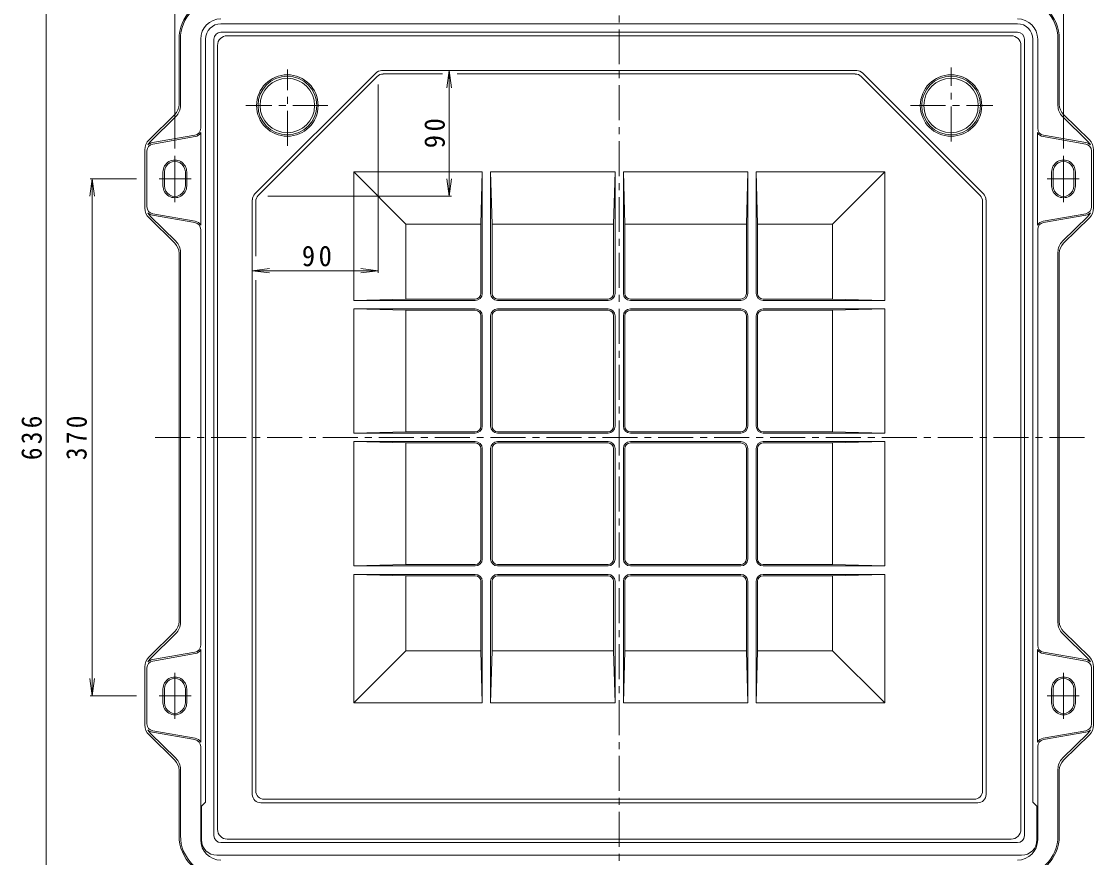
# Model space of a CAD drawing. Units: millimetres, scale not verified. Extents: x -960 to 890, y -688 to 698.
# Drawn here: x -796 to -28, y -384 to 215 of the extents above; entities that cross this region are included whole.
import ezdxf

# ---------------------------------------------------------------- set-up
doc = ezdxf.new("R2010")
doc.units = ezdxf.units.MM
doc.header["$LTSCALE"] = 5
doc.linetypes.add('CHAIN1', pattern=[8, 5, -1, 1, -1])
doc.linetypes.add('CHAIN2', pattern=[12, 9, -1, 1, -1])
for name, color, linetype, lineweight in [('0-0_通り芯', 3, 'Continuous', 9), ('0-1_躯体', 2, 'Continuous', 9), ('0-2_仕上', 7, 'Continuous', 9), ('0-4_その他', 7, 'Continuous', 9)]:
    doc.layers.add(name, color=color, linetype=linetype, lineweight=lineweight)
doc.styles.add('ＭＳ ゴシック', font='')
doc.styles.get('ＭＳ ゴシック').set_extended_font_data('MS Gothic')

msp = doc.modelspace()

# ---------------------------------------------------------------- linework, layer by layer
at = {"layer": '0-0_通り芯'}
for p, q in [((-87.491, 204.557), (-648.491, 204.557)), ((-655.491, -363.443), (-655.491, 197.557)), ((-80.49, -363.443), (-80.49, 197.557)), ((-542.248, 177.8), (-628.733, 91.314)), ((-197.976, 179.657), (-538.005, 179.657)), ((-536.906, 177.157), (-494.374, 177.157)), ((-484.013, 177.157), (-199.075, 177.157)), ((-193.734, 177.8), (-107.248, 91.314)), ((-541.149, 175.363), (-626.297, 90.215)), ((-194.832, 175.363), (-109.685, 90.215)), ((-520.67, 69.736), (-557.991, 107.057)), ((-557.991, 107.057), (-465.991, 107.057)), ((-557.991, 15.057), (-557.991, 107.057)), ((-465.991, 20.057), (-465.991, 107.057)), ((-458.991, 69.736), (-459.991, 107.057)), ((-459.991, 20.057), (-459.991, 107.057)), ((-459.991, 107.057), (-370.991, 107.057)), ((-371.991, 69.736), (-370.991, 107.057)), ((-370.991, 20.057), (-370.991, 107.057)), ((-363.991, 69.736), (-364.991, 107.057)), ((-364.991, 20.057), (-364.991, 107.057)), ((-364.991, 107.057), (-275.991, 107.057)), ((-276.991, 69.736), (-275.991, 107.057)), ((-275.991, 20.057), (-275.991, 107.057)), ((-269.991, 20.057), (-269.991, 107.057)), ((-269.991, 107.057), (-177.991, 107.057)), ((-215.311, 69.736), (-177.991, 107.057)), ((-177.991, 15.057), (-177.991, 107.057)), ((-630.554, 87.075), (-630.554, -338.473)), ((-628.054, 85.973), (-628.054, 46.801)), ((-107.927, 85.973), (-107.927, -335.973)), ((-105.427, 87.075), (-105.427, -338.443)), ((-520.67, 16.057), (-520.67, 69.736)), ((-466.991, 20.057), (-466.991, 69.736)), ((-371.991, 69.736), (-458.991, 69.736)), ((-458.991, 20.057), (-458.991, 69.736)), ((-371.991, 20.057), (-371.991, 69.736)), ((-363.991, 69.736), (-276.991, 69.736)), ((-363.991, 20.057), (-363.991, 69.736)), ((-276.991, 20.057), (-276.991, 69.736)), ((-268.991, 20.057), (-268.991, 69.736)), ((-215.311, 16.057), (-215.311, 69.736)), ((-628.054, 29.613), (-628.054, -335.943)), ((-520.67, 16.057), (-557.991, 15.057)), ((-470.991, 16.057), (-520.67, 16.057)), ((-454.991, 16.057), (-375.991, 16.057)), ((-280.991, 16.057), (-359.991, 16.057)), ((-264.991, 16.057), (-215.311, 16.057)), ((-215.311, 16.057), (-177.991, 15.057)), ((-470.991, 15.057), (-557.991, 15.057)), ((-557.991, 9.057), (-520.67, 8.057)), ((-470.991, 9.057), (-557.991, 9.057)), ((-557.991, -79.943), (-557.991, 9.057)), ((-520.67, -78.943), (-520.67, 8.057)), ((-470.991, 8.057), (-520.67, 8.057)), ((-375.991, 15.057), (-454.991, 15.057)), ((-375.991, 9.057), (-454.991, 9.057)), ((-454.991, 8.057), (-375.991, 8.057)), ((-359.991, 15.057), (-280.991, 15.057)), ((-359.991, 9.057), (-280.991, 9.057)), ((-280.991, 8.057), (-359.991, 8.057)), ((-264.991, 15.057), (-177.991, 15.057)), ((-264.991, 9.057), (-177.991, 9.057)), ((-264.991, 8.057), (-215.311, 8.057)), ((-177.991, 9.057), (-215.311, 8.057)), ((-215.311, -78.943), (-215.311, 8.057)), ((-177.991, -79.943), (-177.991, 9.057)), ((-466.991, 4.057), (-466.991, -74.943)), ((-465.991, -74.943), (-465.991, 4.057)), ((-459.991, -74.943), (-459.991, 4.057)), ((-458.991, 4.057), (-458.991, -74.943)), ((-371.991, 4.057), (-371.991, -74.943)), ((-370.991, 4.057), (-370.991, -74.943)), ((-364.991, 4.057), (-364.991, -74.943)), ((-363.991, 4.057), (-363.991, -74.943)), ((-276.991, 4.057), (-276.991, -74.943)), ((-275.991, -74.943), (-275.991, 4.057)), ((-269.991, -74.943), (-269.991, 4.057)), ((-268.991, 4.057), (-268.991, -74.943)), ((-520.67, -78.943), (-557.991, -79.943)), ((-470.991, -79.943), (-557.991, -79.943)), ((-470.991, -78.943), (-520.67, -78.943)), ((-375.991, -78.943), (-454.991, -78.943)), ((-375.991, -79.943), (-454.991, -79.943)), ((-359.991, -78.943), (-280.991, -78.943)), ((-359.991, -79.943), (-280.991, -79.943)), ((-264.991, -78.943), (-215.311, -78.943)), ((-264.991, -79.943), (-177.991, -79.943)), ((-215.311, -78.943), (-177.991, -79.943)), ((-520.67, -86.943), (-557.991, -85.943)), ((-470.991, -85.943), (-557.991, -85.943)), ((-557.991, -85.943), (-557.991, -174.943)), ((-520.67, -86.943), (-520.67, -173.943)), ((-470.991, -86.943), (-520.67, -86.943)), ((-466.991, -169.943), (-466.991, -90.943)), ((-465.991, -90.943), (-465.991, -169.943)), ((-459.991, -90.943), (-459.991, -169.943)), ((-458.991, -169.943), (-458.991, -90.943)), ((-375.991, -85.943), (-454.991, -85.943)), ((-375.991, -86.943), (-454.991, -86.943)), ((-371.991, -169.943), (-371.991, -90.943)), ((-370.991, -169.943), (-370.991, -90.943)), ((-364.991, -169.943), (-364.991, -90.943)), ((-363.991, -169.943), (-363.991, -90.943)), ((-359.991, -85.943), (-280.991, -85.943)), ((-359.991, -86.943), (-280.991, -86.943)), ((-276.991, -169.943), (-276.991, -90.943)), ((-275.991, -90.943), (-275.991, -169.943)), ((-269.991, -90.943), (-269.991, -169.943)), ((-268.991, -169.943), (-268.991, -90.943)), ((-264.991, -85.943), (-177.991, -85.943)), ((-264.991, -86.943), (-215.311, -86.943)), ((-215.311, -86.943), (-177.991, -85.943)), ((-215.311, -86.943), (-215.311, -173.943)), ((-177.991, -85.943), (-177.991, -174.943)), ((-557.991, -174.943), (-520.67, -173.943)), ((-470.991, -174.943), (-557.991, -174.943)), ((-470.991, -173.943), (-520.67, -173.943)), ((-454.991, -173.943), (-375.991, -173.943)), ((-375.991, -174.943), (-454.991, -174.943)), ((-280.991, -173.943), (-359.991, -173.943)), ((-359.991, -174.943), (-280.991, -174.943)), ((-264.991, -173.943), (-215.311, -173.943)), ((-264.991, -174.943), (-177.991, -174.943)), ((-177.991, -174.943), (-215.311, -173.943)), ((-520.67, -181.943), (-557.991, -180.943)), ((-470.991, -180.943), (-557.991, -180.943)), ((-557.991, -180.943), (-557.991, -272.943)), ((-520.67, -181.943), (-520.67, -235.622)), ((-470.991, -181.943), (-520.67, -181.943)), ((-375.991, -180.943), (-454.991, -180.943)), ((-454.991, -181.943), (-375.991, -181.943)), ((-359.991, -180.943), (-280.991, -180.943)), ((-280.991, -181.943), (-359.991, -181.943)), ((-264.991, -180.943), (-177.991, -180.943)), ((-264.991, -181.943), (-215.311, -181.943)), ((-215.311, -181.943), (-177.991, -180.943)), ((-215.311, -181.943), (-215.311, -235.622)), ((-177.991, -180.943), (-177.991, -272.943)), ((-466.991, -185.943), (-466.991, -235.622)), ((-465.991, -185.943), (-465.991, -272.943)), ((-459.991, -185.943), (-459.991, -272.943)), ((-458.991, -185.943), (-458.991, -235.622)), ((-371.991, -185.943), (-371.991, -235.622)), ((-370.991, -185.943), (-370.991, -272.943)), ((-364.991, -185.943), (-364.991, -272.943)), ((-363.991, -185.943), (-363.991, -235.622)), ((-276.991, -185.943), (-276.991, -235.622)), ((-275.991, -185.943), (-275.991, -272.943)), ((-269.991, -185.943), (-269.991, -272.943)), ((-268.991, -185.943), (-268.991, -235.622)), ((-520.67, -235.622), (-557.991, -272.943)), ((-458.991, -235.622), (-459.991, -272.943)), ((-371.991, -235.622), (-458.991, -235.622)), ((-371.991, -235.622), (-370.991, -272.943)), ((-363.991, -235.622), (-364.991, -272.943)), ((-363.991, -235.622), (-276.991, -235.622)), ((-276.991, -235.622), (-275.991, -272.943)), ((-269.991, -272.943), (-268.991, -235.622)), ((-268.991, -235.622), (-215.311, -235.622)), ((-215.311, -235.622), (-177.991, -272.943)), ((-557.991, -272.943), (-465.991, -272.943)), ((-459.991, -272.943), (-370.991, -272.943)), ((-364.991, -272.943), (-275.991, -272.943)), ((-269.991, -272.943), (-177.991, -272.943)), ((-111.427, -344.443), (-624.554, -344.443)), ((-113.927, -341.943), (-622.054, -341.943)), ((-648.491, -370.443), (-87.491, -370.443))]:
    msp.add_line(p, q, dxfattribs=at)
at = {"layer": '0-0_通り芯', "linetype": 'CHAIN1'}
for p, q in [((-605.491, 125.666), (-605.491, 180.259)), ((-130.491, 128.761), (-130.491, 181.676)), ((-576.501, 154.557), (-635.3, 154.557)), ((-159.48, 154.557), (-100.681, 154.557))]:
    msp.add_line(p, q, dxfattribs=at)
at = {"layer": '0-0_通り芯'}
for points in [[(-465.991, 107.057), (-466.991, 69.736), (-520.67, 69.736)], [(-269.991, 107.057), (-268.991, 69.736), (-215.311, 69.736)], [(-465.991, -272.943), (-466.991, -235.622), (-520.67, -235.622)]]:
    msp.add_lwpolyline(points, dxfattribs=at)
for centre, radius in [((-605.491, 154.557), 22), ((-130.491, 154.557), 22), ((-605.491, 154.557), 21), ((-605.491, 154.557), 19.5), ((-130.491, 154.557), 21), ((-130.491, 154.557), 19.5)]:
    msp.add_circle(centre, radius, dxfattribs=at)
for centre, radius, start, end in [((-648.491, 197.557), 7, 90, 180), ((-87.491, 197.557), 7, 0, 90), ((-538.005, 173.557), 6, 90, 134.99966), ((-536.906, 171.12), 6, 90, 134.99966), ((-199.075, 171.12), 6, 45.00034, 90), ((-197.976, 173.557), 6, 45.00034, 90), ((-624.491, 87.072), 6, 135.00067, 180), ((-622.054, 85.973), 6, 135.00067, 180), ((-113.927, 85.973), 6, 0, 44.99933), ((-111.49, 87.072), 6, 0, 44.99933), ((-470.991, 20.057), 4, 270, 0), ((-470.991, 20.057), 5, 270, 0), ((-454.991, 20.057), 5, 180, 270), ((-454.991, 20.057), 4, 180, 270), ((-375.991, 20.057), 4, 270, 0), ((-375.991, 20.057), 5, 270, 0), ((-359.991, 20.057), 5, 180, 270), ((-359.991, 20.057), 4, 180, 270), ((-280.991, 20.057), 4, 270, 0), ((-280.991, 20.057), 5, 270, 0), ((-264.991, 20.057), 5, 180, 270), ((-264.991, 20.057), 4, 180, 270), ((-470.991, 4.057), 5, 0, 90), ((-470.991, 4.057), 4, 0, 90), ((-454.991, 4.057), 5, 90, 180), ((-454.991, 4.057), 4, 90, 180), ((-375.991, 4.057), 5, 0, 90), ((-375.991, 4.057), 4, 0, 90), ((-359.991, 4.057), 5, 90, 180), ((-359.991, 4.057), 4, 90, 180), ((-280.991, 4.057), 5, 0, 90), ((-280.991, 4.057), 4, 0, 90), ((-264.991, 4.057), 5, 90, 180), ((-264.991, 4.057), 4, 90, 180), ((-470.991, -74.943), 4, 270, 0), ((-470.991, -74.943), 5, 270, 0), ((-454.991, -74.943), 5, 180, 270), ((-454.991, -74.943), 4, 180, 270), ((-375.991, -74.943), 4, 270, 0), ((-375.991, -74.943), 5, 270, 0), ((-359.991, -74.943), 5, 180, 270), ((-359.991, -74.943), 4, 180, 270), ((-280.991, -74.943), 4, 270, 0), ((-280.991, -74.943), 5, 270, 0), ((-264.991, -74.943), 5, 180, 270), ((-264.991, -74.943), 4, 180, 270), ((-470.991, -90.943), 5, 0, 90), ((-470.991, -90.943), 4, 0, 90), ((-454.991, -90.943), 5, 90, 180), ((-454.991, -90.943), 4, 90, 180), ((-375.991, -90.943), 5, 0, 90), ((-375.991, -90.943), 4, 0, 90), ((-359.991, -90.943), 5, 90, 180), ((-359.991, -90.943), 4, 90, 180), ((-280.991, -90.943), 5, 0, 90), ((-280.991, -90.943), 4, 0, 90), ((-264.991, -90.943), 5, 90, 180), ((-264.991, -90.943), 4, 90, 180), ((-470.991, -169.943), 4, 270, 0), ((-470.991, -169.943), 5, 270, 0), ((-454.991, -169.943), 5, 180, 270), ((-454.991, -169.943), 4, 180, 270), ((-375.991, -169.943), 4, 270, 0), ((-375.991, -169.943), 5, 270, 0), ((-359.991, -169.943), 5, 180, 270), ((-359.991, -169.943), 4, 180, 270), ((-280.991, -169.943), 4, 270, 0), ((-280.991, -169.943), 5, 270, 0), ((-264.991, -169.943), 5, 180, 270), ((-264.991, -169.943), 4, 180, 270), ((-470.991, -185.943), 5, 0, 90), ((-470.991, -185.943), 4, 0, 90), ((-454.991, -185.943), 5, 90, 180), ((-454.991, -185.943), 4, 90, 180), ((-375.991, -185.943), 5, 0, 90), ((-375.991, -185.943), 4, 0, 90), ((-359.991, -185.943), 5, 90, 180), ((-359.991, -185.943), 4, 90, 180), ((-280.991, -185.943), 5, 0, 90), ((-280.991, -185.943), 4, 0, 90), ((-264.991, -185.943), 5, 90, 180), ((-264.991, -185.943), 4, 90, 180), ((-622.054, -335.943), 6, 180, 270), ((-113.927, -335.943), 6, 270, 359.71499), ((-624.554, -338.443), 6, 180.28501, 270), ((-111.427, -338.443), 6, 270, 0), ((-648.491, -363.443), 7, 180, 270), ((-87.491, -363.443), 7, 270, 0)]:
    msp.add_arc(centre, radius, start, end, dxfattribs=at)
at = {"layer": '0-1_躯体'}
for p, q in [((-82.991, 213.057), (-652.991, 213.057)), ((-682.991, 155.26), (-682.991, 202.057)), ((-681.991, 154.56), (-681.991, 202.057)), ((-667.491, 138.258), (-667.491, 202.057)), ((-663.991, -343.943), (-663.991, 202.057)), ((-657.991, -367.943), (-657.991, 202.057)), ((-82.991, 207.057), (-652.991, 207.057)), ((-77.99, -367.943), (-77.99, 202.057)), ((-68.49, 138.258), (-68.49, 202.057)), ((-53.99, 154.56), (-53.99, 202.057)), ((-52.99, 155.26), (-52.99, 202.057)), ((-704.488, 129.998), (-685.993, 148.116)), ((-703.439, 128.927), (-685.293, 146.702)), ((-32.543, 128.927), (-50.688, 146.702)), ((-31.493, 129.998), (-49.988, 148.116)), ((-702.025, 128.013), (-671.629, 133.333)), ((-701.852, 127.028), (-671.456, 132.348)), ((-667.352, 68.954), (-667.352, 135.16)), ((-68.629, 68.954), (-68.629, 135.16)), ((-34.129, 127.028), (-64.525, 132.348)), ((-33.956, 128.013), (-64.352, 133.333)), ((-707.49, 81.26), (-707.49, 122.854)), ((-28.491, 81.26), (-28.491, 122.854)), ((-705.991, 82.011), (-705.991, 122.103)), ((-29.991, 82.011), (-29.991, 122.103)), ((-694.49, 97.057), (-694.49, 107.057)), ((-693.49, 97.057), (-693.49, 107.057)), ((-678.491, 97.057), (-678.491, 107.057)), ((-677.491, 97.057), (-677.491, 107.057)), ((-58.491, 97.057), (-58.491, 107.057)), ((-57.491, 97.057), (-57.491, 107.057)), ((-42.491, 97.057), (-42.491, 107.057)), ((-41.491, 97.057), (-41.491, 107.057)), ((-701.852, 77.085), (-671.456, 71.766)), ((-34.129, 77.085), (-64.525, 71.766)), ((-704.488, 74.116), (-685.993, 55.998)), ((-703.439, 75.188), (-685.293, 57.412)), ((-702.025, 76.1), (-671.629, 70.781)), ((-33.956, 76.1), (-64.352, 70.781)), ((-32.543, 75.188), (-50.688, 57.412)), ((-31.493, 74.116), (-49.988, 55.998)), ((-667.491, -231.742), (-667.491, 65.856)), ((-68.49, -231.742), (-68.49, 65.856)), ((-682.991, -214.74), (-682.991, 48.854)), ((-681.991, -215.44), (-681.991, 49.554)), ((-53.99, -215.44), (-53.99, 49.554)), ((-52.99, -214.74), (-52.99, 48.854)), ((-704.488, -240.002), (-685.993, -221.884)), ((-31.493, -240.002), (-49.988, -221.884)), ((-703.439, -241.074), (-685.293, -223.298)), ((-32.543, -241.074), (-50.688, -223.298)), ((-702.025, -241.986), (-671.629, -236.667)), ((-701.852, -242.971), (-671.456, -237.652)), ((-667.352, -234.84), (-667.352, -301.046)), ((-68.629, -234.84), (-68.629, -301.046)), ((-34.129, -242.971), (-64.525, -237.652)), ((-33.956, -241.986), (-64.352, -236.667)), ((-707.49, -247.146), (-707.49, -288.74)), ((-705.991, -247.897), (-705.991, -287.989)), ((-29.991, -247.897), (-29.991, -287.989)), ((-28.491, -247.146), (-28.491, -288.74)), ((-694.49, -262.943), (-694.49, -272.943)), ((-693.49, -262.943), (-693.49, -272.943)), ((-678.491, -262.943), (-678.491, -272.943)), ((-677.491, -262.943), (-677.491, -272.943)), ((-58.491, -262.943), (-58.491, -272.943)), ((-57.491, -262.943), (-57.491, -272.943)), ((-42.491, -262.943), (-42.491, -272.943)), ((-41.491, -262.943), (-41.491, -272.943)), ((-704.488, -295.884), (-685.993, -314.002)), ((-703.439, -294.813), (-685.293, -312.588)), ((-702.025, -293.899), (-671.629, -299.219)), ((-701.852, -292.914), (-671.456, -298.234)), ((-34.129, -292.914), (-64.525, -298.234)), ((-33.956, -293.899), (-64.352, -299.219)), ((-32.543, -294.813), (-50.688, -312.588)), ((-31.493, -295.884), (-49.988, -314.002)), ((-667.491, -304.144), (-667.491, -370.943)), ((-68.49, -304.144), (-68.49, -370.943)), ((-682.991, -321.146), (-682.991, -367.943)), ((-681.991, -320.446), (-681.991, -367.943)), ((-53.99, -320.446), (-53.99, -367.943)), ((-52.99, -321.146), (-52.99, -367.943)), ((-666.991, -346.943), (-663.991, -343.943)), ((-666.991, -370.943), (-666.991, -346.943)), ((-68.99, -370.943), (-68.99, -346.943)), ((-652.991, -372.943), (-82.991, -372.943)), ((-655.991, -381.943), (-79.99, -381.943))]:
    msp.add_line(p, q, dxfattribs=at)
at = {"layer": '0-1_躯体', "linetype": 'CHAIN2'}
for p, q in [((-685.99, 85.508), (-685.99, 118.513)), ((-49.99, 85.508), (-49.99, 118.513)), ((-674.347, 102.057), (-697.194, 102.057)), ((-61.634, 102.057), (-38.788, 102.057)), ((-685.99, -251.394), (-685.99, -284.399)), ((-49.99, -251.394), (-49.99, -284.399)), ((-674.347, -267.943), (-697.194, -267.943)), ((-61.634, -267.943), (-38.788, -267.943))]:
    msp.add_line(p, q, dxfattribs=at)
at = {"layer": '0-1_躯体'}
msp.add_lwpolyline([(-68.99, -346.943), (-71.991, -343.943), (-71.991, 202.057)], dxfattribs=at)
for centre, radius, start, end in [((-652.991, 202.057), 30, 93.44339, 179.96198), ((-652.991, 202.057), 29, 93.44339, 179.99998), ((-82.991, 202.057), 29, 0, 89.96556), ((-82.991, 202.057), 30, 0.03801, 89.96556), ((-652.991, 202.057), 14.5, 90, 180), ((-82.991, 202.057), 14.5, 0, 90), ((-652.991, 202.057), 11, 90, 180), ((-82.991, 202.057), 11, 0, 90), ((-681.991, 202.076), 1, 179.96198, 179.99998), ((-668.491, 202.042), 14.5, 180, 180.05666), ((-652.991, 202.057), 5, 90, 180), ((-82.991, 202.057), 5, 0, 90), ((-67.491, 202.042), 14.5, 359.94333, 359.99998), ((-53.99, 202.076), 1, 0, 0.03801), ((-692.99, 155.26), 10, 314.40933, 0), ((-692.99, 154.56), 11, 314.40933, 0), ((-42.99, 154.56), 11, 180, 225.59065), ((-42.99, 155.26), 10, 180, 225.59065), ((-672.491, 138.258), 5, 279.92622, 359.99998), ((-63.491, 138.258), 5, 180, 260.07375), ((-672.491, 138.258), 6, 279.92622, 328.91869), ((-63.491, 138.258), 6, 211.08128, 260.07375), ((-697.491, 122.854), 10, 134.40933, 180), ((-700.991, 122.103), 5, 99.92624, 179.99998), ((-697.491, 122.854), 8.5, 134.40933, 155.84229), ((-700.991, 122.103), 6, 99.92624, 135.17514), ((-34.991, 122.103), 5, 0, 80.07375), ((-34.991, 122.103), 6, 44.82484, 80.07375), ((-38.49, 122.854), 8.5, 24.1577, 45.59065), ((-38.49, 122.854), 10, 0, 45.59065), ((-685.99, 107.057), 8.5, 359.99887, 180.00111), ((-49.99, 107.057), 8.5, 359.99887, 180.00111), ((-685.99, 107.057), 7.5, 359.99879, 180.00119), ((-49.99, 107.057), 7.5, 359.99879, 180.00119), ((-685.99, 97.057), 8.5, 179.99998, 0), ((-685.99, 97.057), 7.5, 179.99998, 0), ((-49.99, 97.057), 8.5, 179.99998, 0), ((-49.99, 97.057), 7.5, 179.99998, 0), ((-697.491, 81.26), 10, 180, 225.59065), ((-700.991, 82.011), 5, 180, 260.07375), ((-697.491, 81.26), 8.5, 204.1577, 225.59065), ((-700.991, 82.011), 6, 224.82484, 260.07375), ((-34.991, 82.011), 5, 279.92622, 0), ((-34.991, 82.011), 6, 279.92622, 315.17513), ((-38.49, 81.26), 8.5, 314.40933, 335.84229), ((-38.49, 81.26), 10, 314.40933, 0), ((-672.491, 65.856), 5, 0, 80.07375), ((-672.491, 65.856), 6, 31.08128, 80.07375), ((-63.491, 65.856), 6, 99.92624, 148.9187), ((-63.491, 65.856), 5, 99.92624, 180), ((-692.99, 48.854), 10, 0, 45.59065), ((-692.99, 49.554), 11, 0, 45.59065), ((-42.99, 49.554), 11, 134.40933, 180), ((-42.99, 48.854), 10, 134.40933, 180), ((-692.99, -214.74), 10, 314.40933, 0), ((-42.99, -214.74), 10, 180, 225.59065), ((-692.99, -215.44), 11, 314.40933, 0), ((-42.99, -215.44), 11, 180, 225.59065), ((-672.491, -231.742), 5, 279.92622, 0), ((-672.491, -231.742), 6, 279.92622, 328.91869), ((-63.491, -231.742), 6, 211.08128, 260.07375), ((-63.491, -231.742), 5, 180, 260.07375), ((-697.491, -247.146), 10, 134.40933, 180), ((-700.991, -247.897), 5, 99.92624, 180), ((-697.491, -247.146), 8.5, 134.40933, 155.84229), ((-700.991, -247.897), 6, 99.92624, 135.17514), ((-34.991, -247.897), 5, 0, 80.07375), ((-34.991, -247.897), 6, 44.82484, 80.07375), ((-38.49, -247.146), 8.5, 24.1577, 45.59065), ((-38.49, -247.146), 10, 0, 45.59065), ((-685.99, -262.943), 8.5, 359.99998, 180), ((-685.99, -262.943), 7.5, 359.99998, 180), ((-49.99, -262.943), 8.5, 359.99998, 180), ((-49.99, -262.943), 7.5, 359.99998, 180), ((-685.99, -272.943), 8.5, 179.99886, 0.00111), ((-685.99, -272.943), 7.5, 179.99879, 0.00119), ((-49.99, -272.943), 8.5, 179.99886, 0.00111), ((-49.99, -272.943), 7.5, 179.99879, 0.00119), ((-697.491, -288.74), 10, 179.99998, 225.59065), ((-700.991, -287.989), 5, 180, 260.07375), ((-34.991, -287.989), 5, 279.92622, 359.99998), ((-38.49, -288.74), 10, 314.40933, 0), ((-700.991, -287.989), 6, 224.82484, 260.07375), ((-697.491, -288.74), 8.5, 204.1577, 225.59065), ((-672.491, -304.144), 5, 0, 80.07375), ((-672.491, -304.144), 6, 31.08128, 80.07375), ((-63.491, -304.144), 6, 99.92624, 148.9187), ((-63.491, -304.144), 5, 99.92624, 179.99998), ((-34.991, -287.989), 6, 279.92622, 315.17513), ((-38.49, -288.74), 8.5, 314.40933, 335.84229), ((-692.99, -321.146), 10, 0, 45.59065), ((-692.99, -320.446), 11, 0, 45.59065), ((-42.99, -320.446), 11, 134.40933, 180), ((-42.99, -321.146), 10, 134.40933, 180), ((-668.491, -367.928), 14.5, 179.94333, 179.99998), ((-681.991, -367.962), 1, 180, 180.03801), ((-652.991, -367.943), 30, 180.03801, 269.96556), ((-652.991, -367.943), 29, 180, 269.96556), ((-652.991, -367.943), 5, 180, 270), ((-82.991, -367.943), 5, 270, 0), ((-82.991, -367.943), 29, 270.03442, 359.99998), ((-82.991, -367.943), 30, 270.03442, 359.96198), ((-67.491, -367.928), 14.5, 0, 0.05666), ((-53.99, -367.962), 1, 359.96198, 359.99998), ((-652.991, -370.943), 14.5, 180, 270), ((-655.991, -370.943), 11, 180, 270), ((-82.991, -370.943), 14.5, 270, 0), ((-79.99, -370.943), 11, 270, 0)]:
    msp.add_arc(centre, radius, start, end, dxfattribs=at)
at = {"layer": '0-2_仕上', "color": 3, "linetype": 'CHAIN1'}
for p, q in [((-367.991, -415.943), (-367.991, 250.057)), ((-34.991, -82.943), (-700.991, -82.943))]:
    msp.add_line(p, q, dxfattribs=at)
at = {"layer": '0-4_その他'}
for p, q in [((-685.99, 328.647), (-685.99, 123.81)), ((-49.99, 328.647), (-49.99, 123.81)), ((-778.081, -400.943), (-778.081, 235.057)), ((-489.625, 179.657), (-491.257, 167.264)), ((-489.625, 179.657), (-487.994, 167.264)), ((-489.625, 89.62), (-489.625, 179.657)), ((-540.554, 34.849), (-540.554, 169.657)), ((-745.117, 102.057), (-746.748, 89.664)), ((-746.617, 102.057), (-713.442, 102.057)), ((-745.117, 102.057), (-743.485, 89.664)), ((-745.117, -267.943), (-745.117, 102.057)), ((-489.625, 89.62), (-491.257, 102.013)), ((-489.625, 89.62), (-487.994, 102.013)), ((-488.125, 89.62), (-619.491, 89.62)), ((-630.554, 36.349), (-618.161, 37.981)), ((-630.554, 36.349), (-540.554, 36.349)), ((-630.554, 36.349), (-618.161, 34.718)), ((-540.554, 36.349), (-552.947, 37.981)), ((-540.554, 36.349), (-552.947, 34.718)), ((-745.117, -267.943), (-746.748, -255.55)), ((-745.117, -267.943), (-743.485, -255.55)), ((-746.617, -267.943), (-713.442, -267.943))]:
    msp.add_line(p, q, dxfattribs=at)

# ---------------------------------------------------------------- texts
at = {"layer": '0-4_その他', "color": 2, "char_height": 14.66, "attachment_point": 7, "style": 'ＭＳ ゴシック'}
for s, insert, rotation in [('\\T1.27;\\W0.95;90', (-492.625, 124.013), 90), ('\\T1.27;\\W0.9;636', (-781.081, -99.193), 90), ('\\T1.27;\\W0.9;370', (-748.933, -99.181), 89.768)]:
    msp.add_mtext(s, dxfattribs=dict(at, insert=insert, rotation=rotation))
at = {"layer": '0-4_その他', "color": 2, "insert": (-595.116, 39.349), "char_height": 14.66, "attachment_point": 7, "style": 'ＭＳ ゴシック'}
msp.add_mtext('\\T1.27;\\W0.95;90', dxfattribs=at)

doc.saveas('drawing.dxf')
